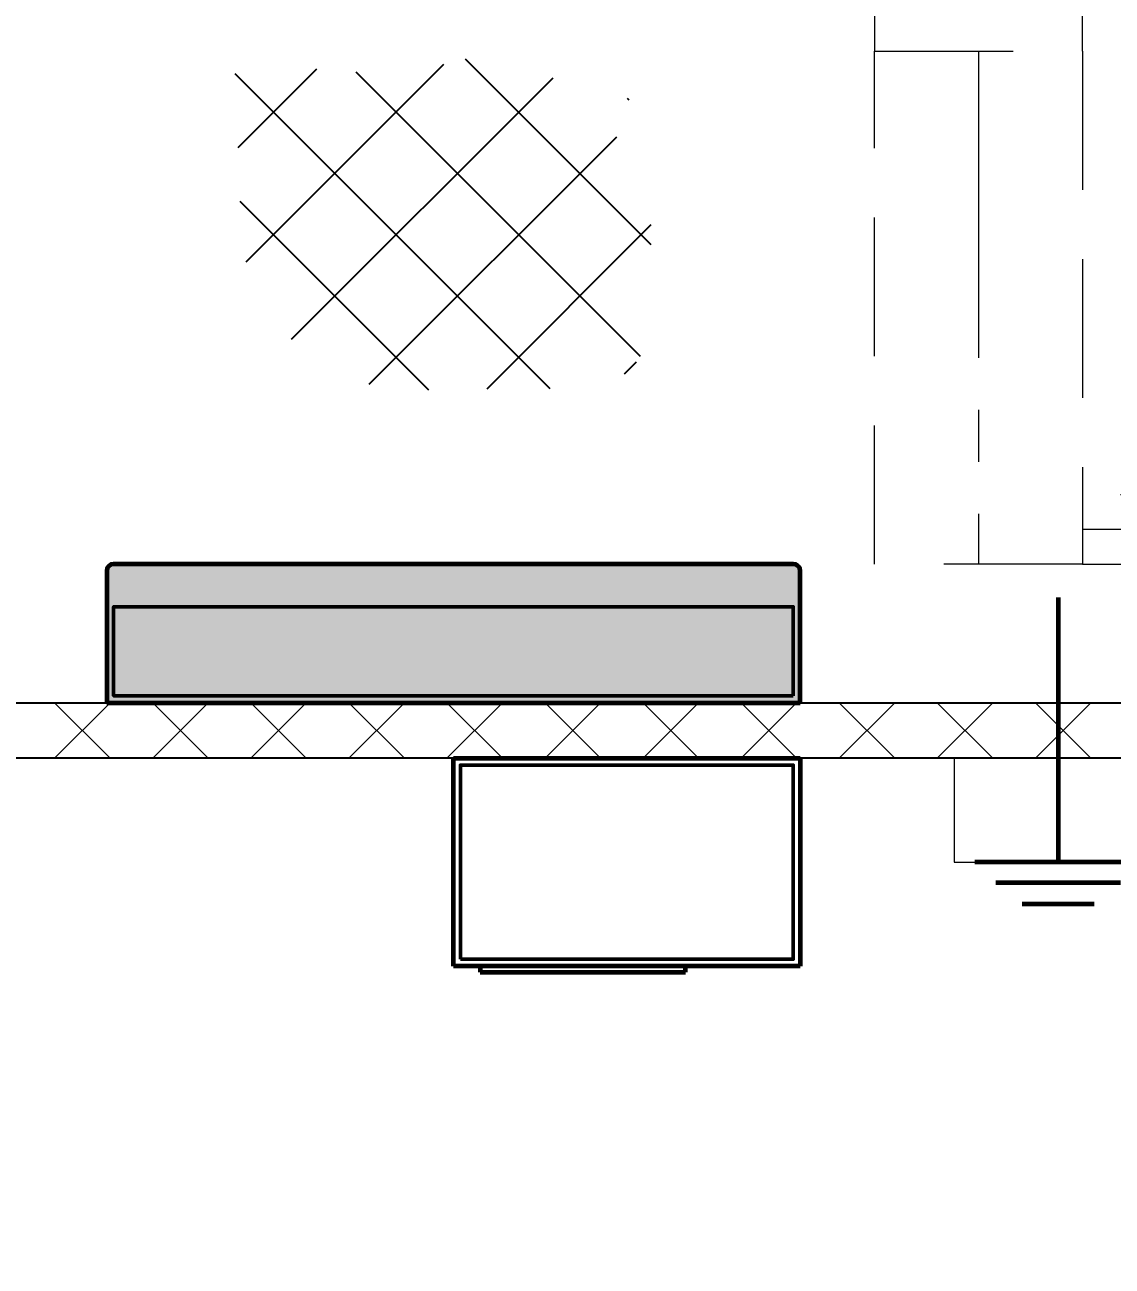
# Model space of a CAD drawing. Header units: millimetres. Extents: x 0 to 1680, y 0 to 594.
# Drawn here: x 289.82 to 321.18, y 415.72 to 451.53 of the extents above; entities that cross this region are included whole.
import ezdxf

# ---------------------------------------------------------------- set-up
doc = ezdxf.new("R2010")
doc.units = ezdxf.units.MM
for name, pattern in [('K5LT32792', [0]), ('K5LT32795', [0]), ('K5LT32796', [0]), ('K5LT_AUXILIARY', [0]), ('K5LT_AXLED', [13.35, 8.85, -1.5, 1.5, -1.5]), ('K5LT_BASIC', [0]), ('K5LT_DASHED', [6, 4, -2]), ('K5LT_REINFORCED', [0]), ('K5LT_THIN', [0])]:
    doc.linetypes.add(name, pattern=pattern)
doc.layers.add('Системный слой', color=7, linetype='Continuous')
doc.styles.add('KDIMTEXTSTYLE', font='GOST_AU.SHX', dxfattribs={"width": 0.96, "oblique": 15, "height": 5})
doc.dimstyles.new('KDIMSTYLE (0.02)', dxfattribs={"dimtxt": 5, "dimasz": 1, "dimexe": 2, "dimexo": 0, "dimgap": 1, "dimtad": 1, "dimlfac": 50, "dimtxsty": 'KDIMTEXTSTYLE', "dimsah": 1, "dimcen": 0, "dimdle": 1, "dimadec": 0, "dimazin": 0, "dimtfac": 0.667, "dimtmove": 0, "dimatfit": 3, "dimfxl": 0, "dimtvp": 1, "dimtolj": 1, "dimtzin": 0, "dimarcsym": 0})

# ---------------------------------------------------------------- blocks, each defined once
blk = doc.blocks.new('U411')
at = {"layer": 'Системный слой', "color": 7, "linetype": 'K5LT32795', "lineweight": 13}
for p, q in [((292.277, 431.977), (290.677, 430.377)), ((290.677, 431.977), (292.277, 430.377)), ((295.105, 431.977), (293.505, 430.377)), ((293.505, 431.977), (295.105, 430.377)), ((297.934, 431.977), (296.334, 430.377)), ((296.334, 431.977), (297.934, 430.377)), ((300.762, 431.977), (299.162, 430.377)), ((299.162, 431.977), (300.762, 430.377)), ((303.591, 431.977), (301.991, 430.377)), ((301.991, 431.977), (303.591, 430.377)), ((306.419, 431.977), (304.819, 430.377)), ((304.819, 431.977), (306.419, 430.377)), ((309.247, 431.977), (307.647, 430.377)), ((307.647, 431.977), (309.247, 430.377)), ((312.076, 431.977), (310.476, 430.377)), ((310.476, 431.977), (312.076, 430.377)), ((314.904, 431.977), (313.304, 430.377)), ((313.304, 431.977), (314.904, 430.377)), ((317.733, 431.977), (316.133, 430.377)), ((316.133, 431.977), (317.733, 430.377)), ((320.561, 431.977), (318.961, 430.377)), ((318.961, 431.977), (320.561, 430.377))]:
    blk.add_line(p, q, dxfattribs=at)
blk = doc.blocks.new('U410')
at = {"layer": 'Системный слой', "color": 150, "linetype": 'K5LT_BASIC', "lineweight": 25, "true_color": 0x0080ff}
for p, q in [((282.218, 431.977), (324.318, 431.977)), ((325.418, 430.377), (282.218, 430.377))]:
    blk.add_line(p, q, dxfattribs=at)
at = {"layer": 'Системный слой'}
blk.add_blockref('U411', (0, 0), dxfattribs=at)
blk = doc.blocks.new('U974')
at = {"layer": 'Системный слой', "color": 5, "linetype": 'K5LT32792', "lineweight": 60, "true_color": 0x0000ff}
for p, q in [((302.179, 424.377), (302.179, 430.377)), ((302.179, 430.377), (312.179, 430.377)), ((312.179, 430.377), (312.179, 424.377)), ((312.179, 424.377), (302.179, 424.377))]:
    blk.add_line(p, q, dxfattribs=at)
blk = doc.blocks.new('U975')
at = {"layer": 'Системный слой', "color": 5, "linetype": 'K5LT32792', "lineweight": 60, "true_color": 0x0000ff}
for p, q in [((302.95, 424.377), (302.95, 424.208)), ((308.866, 424.377), (302.95, 424.377)), ((302.95, 424.208), (308.866, 424.208)), ((308.866, 424.208), (308.866, 424.377))]:
    blk.add_line(p, q, dxfattribs=at)
blk = doc.blocks.new('U973')
at = {"layer": 'Системный слой', "color": 5, "linetype": 'K5LT32796', "lineweight": 50, "true_color": 0x0000ff}
blk.add_lwpolyline([(302.379, 424.577), (302.379, 430.177), (311.979, 430.177), (311.979, 424.577)], close=True, dxfattribs=at)
at = {"layer": 'Системный слой'}
for name in ['U974', 'U975']:
    blk.add_blockref(name, (0, 0), dxfattribs=at)
blk = doc.blocks.new('U1020')
at = {"layer": 'Системный слой', "color": 5, "linetype": 'K5LT32792', "lineweight": 60, "true_color": 0x0000ff}
for p, q in [((311.979, 435.977), (292.379, 435.977)), ((292.179, 435.777), (292.179, 431.977)), ((312.179, 431.977), (312.179, 435.777)), ((292.179, 431.977), (312.179, 431.977))]:
    blk.add_line(p, q, dxfattribs=at)
for centre, start, end in [((292.379, 435.777), 90, 180), ((311.979, 435.777), 0, 90)]:
    blk.add_arc(centre, 0.2, start, end, dxfattribs=at)
blk = doc.blocks.new('U1019')
at = {"layer": 'Системный слой', "true_color": 0xffffff}
h = blk.add_hatch(color=7, dxfattribs=at)
h.paths.add_polyline_path([(292.379, 434.745), (292.379, 432.177), (311.979, 432.177), (311.979, 434.745)])
h.paths.add_polyline_path([(292.379, 435.977), (292.301, 435.961), (292.236, 435.916), (292.193, 435.849), (292.179, 435.777), (292.179, 431.977), (312.179, 431.977), (312.179, 435.777), (312.164, 435.855), (312.119, 435.921), (312.052, 435.964), (311.979, 435.977)])
h.paths.add_polyline_path([(311.979, 434.745), (311.979, 432.177), (292.379, 432.177), (292.379, 434.745)])
at = {"layer": 'Системный слой', "color": 5, "linetype": 'K5LT32796', "lineweight": 50, "true_color": 0x0000ff}
blk.add_lwpolyline([(311.979, 432.177), (311.979, 434.745), (292.379, 434.745), (292.379, 432.177)], close=True, dxfattribs=at)
at = {"layer": 'Системный слой'}
blk.add_blockref('U1020', (0, 0), dxfattribs=at)
blk = doc.blocks.new('U1034')
at = {"layer": 'Системный слой', "color": 232, "linetype": 'K5LT_AUXILIARY', "lineweight": 13, "true_color": 0xc52b79}
for p, q in [((322.618, 430.377), (319.618, 430.377)), ((319.618, 430.377), (319.618, 427.377)), ((322.618, 427.377), (322.618, 430.377)), ((319.618, 427.377), (322.618, 427.377))]:
    blk.add_line(p, q, dxfattribs=at)
blk = doc.blocks.new('U1035')
at = {"layer": 'Системный слой', "color": 232, "linetype": 'K5LT_AUXILIARY', "lineweight": 13, "true_color": 0xc52b79}
for p, q in [((319.618, 430.377), (316.618, 430.377)), ((316.618, 430.377), (316.618, 427.377)), ((319.618, 427.377), (319.618, 430.377)), ((316.618, 427.377), (319.618, 427.377))]:
    blk.add_line(p, q, dxfattribs=at)
blk = doc.blocks.new('U1036')
at = {"layer": 'Системный слой', "color": 134, "linetype": 'K5LT_REINFORCED', "lineweight": 60, "true_color": 0x009696}
for p, q in [((319.618, 435.017), (319.618, 427.377)), ((322.018, 427.377), (317.218, 427.377)), ((321.418, 426.777), (317.818, 426.777)), ((318.578, 426.177), (320.658, 426.177))]:
    blk.add_line(p, q, dxfattribs=at)
blk = doc.blocks.new('U1033')
at = {"layer": 'Системный слой'}
for name in ['U1036', 'U1035', 'U1034']:
    blk.add_blockref(name, (0, 0), dxfattribs=at)
blk = doc.blocks.new('U1278')
at = {"layer": 'Системный слой', "color": 7, "linetype": 'K5LT_DASHED', "lineweight": 13}
for p, q in [((320.318, 459.977), (314.318, 459.977)), ((314.318, 459.977), (314.318, 458.377)), ((320.318, 450.777), (320.318, 459.977)), ((314.318, 458.377), (312.718, 458.377)), ((312.718, 458.377), (312.718, 452.377)), ((312.718, 452.377), (314.318, 452.377)), ((314.318, 452.377), (314.318, 450.777)), ((314.318, 450.777), (320.318, 450.777))]:
    blk.add_line(p, q, dxfattribs=at)
blk = doc.blocks.new('U1280')
at = {"layer": 'Системный слой', "color": 7, "linetype": 'K5LT_DASHED', "lineweight": 13}
for p, q in [((314.318, 450.777), (320.318, 450.777)), ((314.318, 435.977), (314.318, 450.777)), ((320.318, 450.777), (320.318, 435.977)), ((320.318, 435.977), (314.318, 435.977))]:
    blk.add_line(p, q, dxfattribs=at)
blk = doc.blocks.new('U1279')
at = {"layer": 'Системный слой', "color": 30, "linetype": 'K5LT_AXLED', "lineweight": 13, "true_color": 0xff8000}
blk.add_line((317.318, 450.777), (317.318, 435.977), dxfattribs=at)
at = {"layer": 'Системный слой'}
blk.add_blockref('U1280', (0, 0), dxfattribs=at)
blk = doc.blocks.new('U1274')
at = {"layer": 'Системный слой', "color": 30, "linetype": 'K5LT_AXLED', "lineweight": 13, "true_color": 0xff8000}
blk.add_line((325.418, 436.977), (320.318, 436.977), dxfattribs=at)
at = {"layer": 'Системный слой'}
for name in ['U1278', 'U1279']:
    blk.add_blockref(name, (0, 0), dxfattribs=at)
blk = doc.blocks.new('U1282')
at = {"layer": 'Системный слой', "color": 7, "linetype": 'K5LT_DASHED', "lineweight": 13}
for p, q in [((325.418, 437.977), (320.318, 437.977)), ((320.318, 437.977), (320.318, 435.977)), ((325.418, 435.977), (325.418, 437.977)), ((320.318, 435.977), (325.418, 435.977))]:
    blk.add_line(p, q, dxfattribs=at)
blk = doc.blocks.new('U1281')
at = {"layer": 'Системный слой', "color": 30, "linetype": 'K5LT_AXLED', "lineweight": 13, "true_color": 0xff8000}
blk.add_line((325.418, 436.977), (320.318, 436.977), dxfattribs=at)
at = {"layer": 'Системный слой'}
blk.add_blockref('U1282', (0, 0), dxfattribs=at)
blk = doc.blocks.new('KDIMARROW_03')
at = {"layer": 'Системный слой', "color": 0, "linetype": 'K5LT_THIN', "lineweight": 13}
for p, q in [((-0.707, -0.707), (0.707, 0.707)), ((0, 0), (-1, 0)), ((0, 0), (1, 0))]:
    blk.add_line(p, q, dxfattribs=at)

msp = doc.modelspace()

# ---------------------------------------------------------------- hatches: boundary and pattern name
at = {"layer": 'Системный слой'}
h = msp.add_hatch(dxfattribs=at)
h.set_pattern_fill('', angle=45, style=0, pattern_type=0)
h.set_pattern_definition([(45, (0, 0), (-1.767767, 1.767767), []), (135, (0, 0), (-1.767767, -1.767767), [])])
h.paths.add_polyline_path([(295.85253, 450.89326), (296.07076, 445.29049), (296.14831, 444.89438), (296.25698, 444.50566), (296.39609, 444.12676), (296.56477, 443.76007), (296.76196, 443.40788), (296.98641, 443.07242), (297.23673, 442.75578), (297.51133, 442.45996), (297.8085, 442.18681), (298.12636, 441.93806), (298.46292, 441.71525), (298.81607, 441.5198), (299.18359, 441.35292), (299.56317, 441.21568), (299.95243, 441.10892), (300.34891, 441.03332), (300.75014, 440.98935), (301.15359, 440.97729), (301.55673, 440.99722), (301.88358, 441.03709), (305.88358, 441.03709), (306.13593, 441.05307), (306.38425, 441.10077), (306.62456, 441.17941), (306.85303, 441.28775), (307.066, 441.42406), (307.26008, 441.58614), (307.43215, 441.77141), (307.57947, 441.97692), (307.69968, 442.19937), (307.79087, 442.43521), (307.85157, 442.68068), (307.88081, 442.93184), (307.88358, 443.03709), (307.88358, 447.03709), (307.68428, 447.11864), (307.49924, 447.22879), (307.33253, 447.36511), (307.18784, 447.5246), (307.06834, 447.70375), (306.97667, 447.89861), (306.91485, 448.10489), (306.88423, 448.31804), (306.88549, 448.53338), (306.9186, 448.74617), (306.98284, 448.95171), (307.07679, 449.14548), (307.19838, 449.32321), (307.26144, 449.39692), (302.81096, 450.62563), (302.25096, 450.47051), (301.68328, 450.34644), (301.10963, 450.2538), (300.53175, 450.19288), (299.95139, 450.16386), (299.37032, 450.16682), (298.79029, 450.20176), (298.21306, 450.26857), (297.64038, 450.36705), (297.07399, 450.4969), (296.51561, 450.65773), (295.96693, 450.84904)])

# ---------------------------------------------------------------- block references
for name in ['U1274', 'U1281', 'U1019', 'U1033', 'U410', 'U973']:
    msp.add_blockref(name, (0, 0), dxfattribs=at)

# ---------------------------------------------------------------- dimensions: what is measured, and where the dimension line sits
at = {"layer": 'Системный слой', "color": 7}
msp.add_linear_dim(base=(169.41796, 408.64647), p1=(325.41796, 431.97733), p2=(169.41796, 431.97733), location=(247.41796, 408.64647), dimstyle='KDIMSTYLE (0.02)', override={"dimexo": 0, "dimpost": '\\H2.5;\\W0.965;\\Q0;<>', "dimblk1": 'KDIMARROW_03', "dimblk2": 'KDIMARROW_03', "dimse1": 0, "dimse2": 0, "dimclrt": 7, "dimtolj": 1}, dxfattribs=at).render()

doc.saveas('drawing.dxf')
